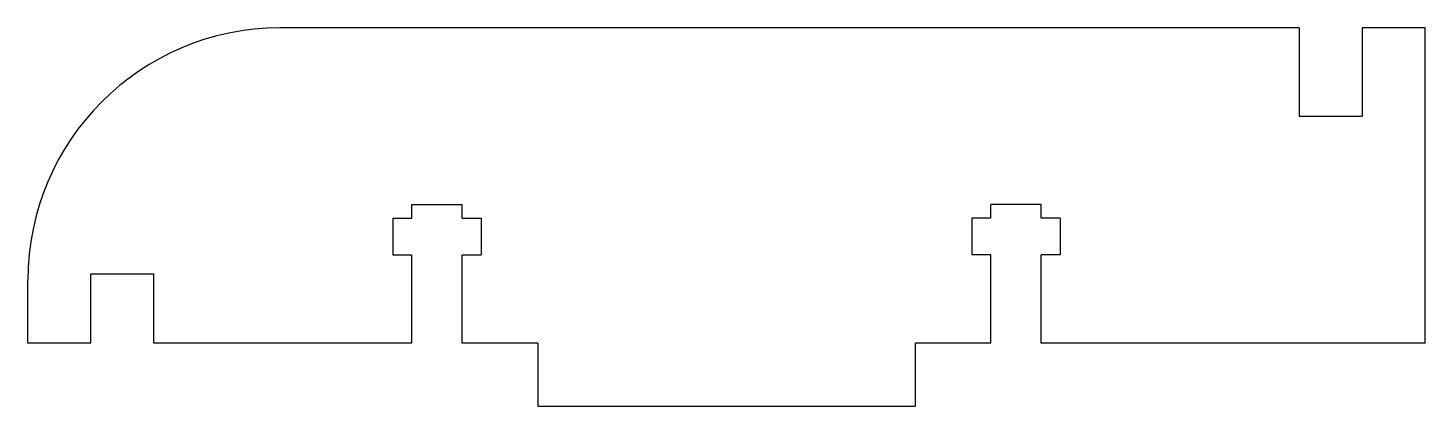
# Model space of a CAD drawing. Header units: millimetres. Extents: x -111 to 0, y -5 to 25.
import ezdxf

# ---------------------------------------------------------------- set-up
doc = ezdxf.new("R2010")
doc.units = ezdxf.units.MM

msp = doc.modelspace()

# ---------------------------------------------------------------- linework, layer by layer
at = {"color": 7, "linetype": 'Continuous', "lineweight": 25}
for p, q in [((-10, 25), (-91, 25)), ((-10, 25), (-10, 18)), ((0, 25), (-5, 25)), ((-5, 25), (-5, 18)), ((0, 0), (0, 25)), ((-10, 18), (-5, 18)), ((-80.5, 9.9), (-80.5, 11)), ((-80.5, 11), (-76.5, 11)), ((-76.5, 9.9), (-76.5, 11)), ((-34.5, 9.9), (-34.5, 11)), ((-30.5, 11), (-34.5, 11)), ((-30.5, 9.9), (-30.5, 11)), ((-82, 9.9), (-82, 7)), ((-82, 9.9), (-80.5, 9.9)), ((-76.5, 9.9), (-75, 9.9)), ((-75, 9.9), (-75, 7)), ((-36, 9.9), (-36, 7)), ((-34.5, 9.9), (-36, 9.9)), ((-29, 9.9), (-30.5, 9.9)), ((-29, 9.9), (-29, 7)), ((-82, 7), (-80.5, 7)), ((-80.5, 0), (-80.5, 7)), ((-76.5, 7), (-75, 7)), ((-76.5, 0), (-76.5, 7)), ((-34.5, 7), (-36, 7)), ((-34.5, 0), (-34.5, 7)), ((-29, 7), (-30.5, 7)), ((-30.5, 0), (-30.5, 7)), ((-111, 0), (-111, 5)), ((-106, 0), (-106, 5.5)), ((-106, 5.5), (-101, 5.5)), ((-101, 0), (-101, 5.5)), ((-106, 0), (-111, 0)), ((-80.5, 0), (-101, 0)), ((-70.5, 0), (-76.5, 0)), ((-70.5, 0), (-70.5, -5)), ((-40.5, 0), (-40.5, -5)), ((-34.5, 0), (-40.5, 0)), ((0, 0), (-30.5, 0)), ((-70.5, -5), (-40.5, -5))]:
    msp.add_line(p, q, dxfattribs=at)
msp.add_arc((-91, 5), 20, 90, 180, dxfattribs=at)

doc.saveas('drawing.dxf')
